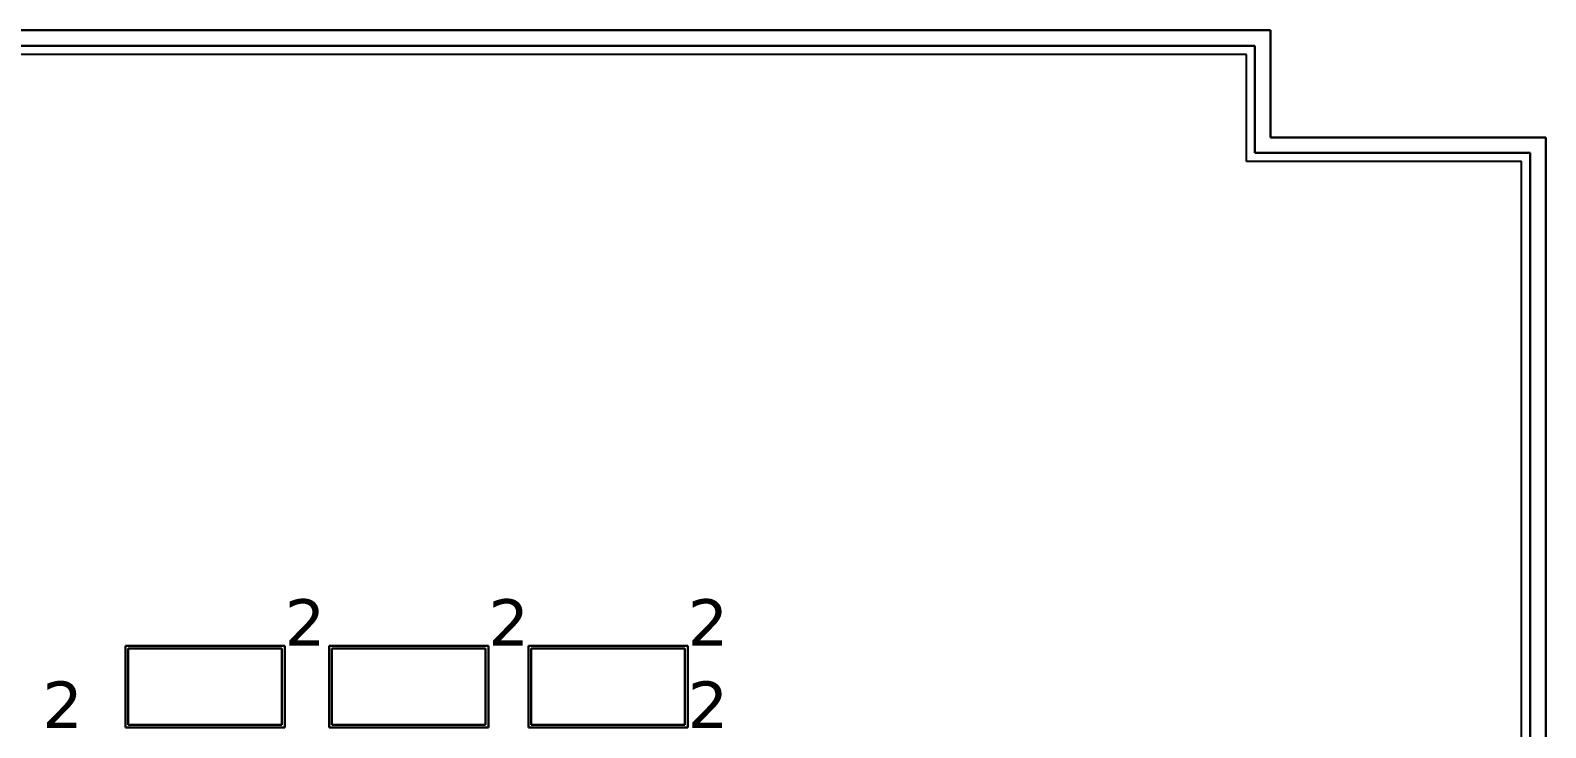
# Model space of a CAD drawing. Header units: inches. Extents: x -0.1 to 35.4, y -0.1 to 18.
# Drawn here: x 3 to 8.87, y 15.35 to 18.05 of the extents above; entities that cross this region are included whole.
import ezdxf

# ---------------------------------------------------------------- set-up
doc = ezdxf.new("R2010")
doc.units = ezdxf.units.IN
doc.header["$MEASUREMENT"] = 0
for name, color, linetype, true_color in [('DLX_CALC', 3, 'Continuous', 0x00ff00), ('DLX_CONT', 252, 'Continuous', 0x969696), ('DLX_GIRD', 252, 'Continuous', 0x969696), ('DLX_LUM', 40, 'Continuous', 0xffd400), ('DLX_LUMKEY_IDX', 252, 'Continuous', 0x969696)]:
    doc.layers.add(name, color=color, linetype=linetype, true_color=true_color)
doc.styles.add('TableTextStyle', font='')
doc.styles.get('TableTextStyle').set_extended_font_data('VERDANA.TTF')

msp = doc.modelspace()

# ---------------------------------------------------------------- linework, layer by layer
at = {"layer": 'DLX_CALC'}
for points in [[(7.7137, 17.9567, 0), (1.1023, 17.9567, 0)], [(7.7137, 17.5417, 0), (7.7137, 17.9567, 0)], [(8.7797, 17.5417, 0), (7.7137, 17.5417, 0)], [(8.7797, 9.4433, 0), (8.7797, 17.5417, 0)]]:
    msp.add_polyline3d(points, dxfattribs=at)
at = {"layer": 'DLX_CONT'}
for points in [[(7.807, 18.05, 0), (1.009, 18.05, 0)], [(1.009, 18.05, 0), (7.807, 18.05, 0)], [(1.009, 18.05, 0), (7.807, 18.05, 0)], [(7.807, 18.05, 0), (1.009, 18.05, 0)], [(7.807, 17.635, 0), (7.807, 18.05, 0)], [(7.807, 18.05, 0), (7.807, 18.05, 0)], [(7.807, 18.05, 0), (7.807, 17.635, 0)], [(7.807, 18.05, 0), (7.807, 18.05, 0)], [(7.807, 18.05, 0), (7.807, 17.635, 0)], [(7.807, 17.635, 0), (7.807, 18.05, 0)], [(7.7137, 17.9567, 0), (1.1023, 17.9567, 0)], [(7.7137, 17.5417, 0), (7.7137, 17.9567, 0)], [(8.873, 17.635, 0), (7.807, 17.635, 0)], [(7.807, 17.635, 0), (7.807, 17.635, 0)], [(7.807, 17.635, 0), (8.873, 17.635, 0)], [(7.807, 17.635, 0), (7.807, 17.635, 0)], [(7.807, 17.635, 0), (8.873, 17.635, 0)], [(8.873, 17.635, 0), (7.807, 17.635, 0)], [(8.873, 9.35, 0), (8.873, 17.635, 0)], [(8.873, 17.635, 0), (8.873, 17.635, 0)], [(8.873, 17.635, 0), (8.873, 9.35, 0)], [(8.873, 17.635, 0), (8.873, 17.635, 0)], [(8.873, 17.635, 0), (8.873, 9.35, 0)], [(8.873, 9.35, 0), (8.873, 17.635, 0)], [(8.7797, 17.5417, 0), (7.7137, 17.5417, 0)], [(8.7797, 9.4433, 0), (8.7797, 17.5417, 0)]]:
    msp.add_polyline3d(points, dxfattribs=at)
at = {"layer": 'DLX_GIRD'}
for points in [[(1.009, 18.05, 0), (7.807, 18.05, 0)], [(7.807, 18.05, 0), (1.009, 18.05, 0)], [(7.807, 18.05, 0), (7.807, 17.635, 0)], [(7.807, 17.635, 0), (7.807, 18.05, 0)], [(1.069, 17.99, 0), (7.747, 17.99, 0)], [(7.747, 17.99, 0), (1.069, 17.99, 0)], [(1.069, 17.99, 0), (7.747, 17.99, 0)], [(7.747, 17.99, 0), (1.069, 17.99, 0)], [(7.747, 17.99, 0), (7.747, 17.575, 0)], [(7.747, 17.575, 0), (7.747, 17.99, 0)], [(7.747, 17.99, 0), (7.747, 17.99, 0)], [(7.747, 17.99, 0), (7.747, 17.575, 0)], [(7.747, 17.575, 0), (7.747, 17.99, 0)], [(7.747, 17.99, 0), (7.747, 17.99, 0)], [(7.807, 17.635, 0), (8.873, 17.635, 0)], [(8.873, 17.635, 0), (7.807, 17.635, 0)], [(8.873, 17.635, 0), (7.807, 17.635, 0)], [(7.807, 17.635, 0), (7.807, 17.635, 0)], [(7.807, 17.635, 0), (8.873, 17.635, 0)], [(8.873, 17.635, 0), (8.873, 9.35, 0)], [(8.873, 9.35, 0), (8.873, 17.635, 0)], [(8.873, 17.635, 0), (8.873, 17.635, 0)], [(8.873, 9.35, 0), (8.873, 17.635, 0)], [(8.873, 17.635, 0), (8.873, 17.635, 0)], [(8.873, 17.635, 0), (8.873, 9.35, 0)], [(7.747, 17.575, 0), (8.813, 17.575, 0)], [(8.813, 17.575, 0), (7.747, 17.575, 0)], [(7.747, 17.575, 0), (7.747, 17.575, 0)], [(7.747, 17.575, 0), (8.813, 17.575, 0)], [(8.813, 17.575, 0), (7.747, 17.575, 0)], [(7.747, 17.575, 0), (7.747, 17.575, 0)], [(8.813, 17.575, 0), (8.813, 9.41, 0)], [(8.813, 9.41, 0), (8.813, 17.575, 0)], [(8.813, 17.575, 0), (8.813, 17.575, 0)], [(8.813, 17.575, 0), (8.813, 9.41, 0)], [(8.813, 9.41, 0), (8.813, 17.575, 0)], [(8.813, 17.575, 0), (8.813, 17.575, 0)]]:
    msp.add_polyline3d(points, dxfattribs=at)
at = {"layer": 'DLX_LUM'}
for points in [[(3.9895, 15.666, 0), (3.3725, 15.666, 0)], [(3.3725, 15.666, 0), (3.3725, 15.349, 0)], [(3.3725, 15.666, 0), (3.3725, 15.349, 0)], [(3.3725, 15.349, 0), (3.3725, 15.666, 0)], [(3.3725, 15.666, 0), (3.3725, 15.666, 0)], [(3.9895, 15.666, 0), (3.3725, 15.666, 0)], [(3.3725, 15.666, 0), (3.3725, 15.666, 0)], [(3.3725, 15.666, 0), (3.9895, 15.666, 0)], [(3.3725, 15.349, 0), (3.3725, 15.666, 0)], [(3.3725, 15.666, 0), (3.9895, 15.666, 0)], [(3.3835, 15.36, 0), (3.3835, 15.655, 0)], [(3.3835, 15.655, 0), (3.3835, 15.655, 0)], [(3.3835, 15.655, 0), (3.3835, 15.36, 0)], [(3.3835, 15.655, 0), (3.9785, 15.655, 0)], [(3.9785, 15.655, 0), (3.3835, 15.655, 0)], [(3.3835, 15.655, 0), (3.3835, 15.655, 0)], [(3.9785, 15.655, 0), (3.3835, 15.655, 0)], [(3.3835, 15.655, 0), (3.3835, 15.655, 0)], [(3.3835, 15.655, 0), (3.9785, 15.655, 0)], [(3.3835, 15.655, 0), (3.3835, 15.36, 0)], [(3.3835, 15.36, 0), (3.3835, 15.655, 0)], [(3.3835, 15.655, 0), (3.3835, 15.655, 0)], [(3.3835, 15.36, 0), (3.3835, 15.655, 0)], [(3.3835, 15.655, 0), (3.9785, 15.655, 0)], [(3.9785, 15.655, 0), (3.3835, 15.655, 0)], [(3.3835, 15.655, 0), (3.3835, 15.36, 0)], [(3.9785, 15.655, 0), (3.3835, 15.655, 0)], [(3.3835, 15.655, 0), (3.3835, 15.36, 0)], [(3.3835, 15.36, 0), (3.3835, 15.655, 0)], [(3.3835, 15.655, 0), (3.9785, 15.655, 0)], [(3.9785, 15.655, 0), (3.9785, 15.36, 0)], [(3.9785, 15.36, 0), (3.9785, 15.655, 0)], [(3.9785, 15.655, 0), (3.9785, 15.655, 0)], [(3.9785, 15.36, 0), (3.9785, 15.655, 0)], [(3.9785, 15.655, 0), (3.9785, 15.655, 0)], [(3.9785, 15.655, 0), (3.9785, 15.36, 0)], [(3.9785, 15.655, 0), (3.9785, 15.655, 0)], [(3.9785, 15.655, 0), (3.9785, 15.655, 0)], [(3.9785, 15.655, 0), (3.9785, 15.36, 0)], [(3.9785, 15.36, 0), (3.9785, 15.655, 0)], [(3.9785, 15.36, 0), (3.9785, 15.655, 0)], [(3.9785, 15.655, 0), (3.9785, 15.36, 0)], [(3.9895, 15.349, 0), (3.9895, 15.666, 0)], [(3.9895, 15.666, 0), (3.9895, 15.666, 0)], [(3.9895, 15.349, 0), (3.9895, 15.666, 0)], [(3.9895, 15.666, 0), (3.9895, 15.666, 0)], [(3.9895, 15.666, 0), (3.9895, 15.349, 0)], [(3.9895, 15.666, 0), (3.9895, 15.349, 0)], [(4.7785, 15.666, 0), (4.1615, 15.666, 0)], [(4.1615, 15.666, 0), (4.1615, 15.349, 0)], [(4.1615, 15.666, 0), (4.1615, 15.349, 0)], [(4.1615, 15.349, 0), (4.1615, 15.666, 0)], [(4.1615, 15.666, 0), (4.1615, 15.666, 0)], [(4.7785, 15.666, 0), (4.1615, 15.666, 0)], [(4.1615, 15.666, 0), (4.1615, 15.666, 0)], [(4.1615, 15.666, 0), (4.7785, 15.666, 0)], [(4.1615, 15.349, 0), (4.1615, 15.666, 0)], [(4.1615, 15.666, 0), (4.7785, 15.666, 0)], [(4.1725, 15.36, 0), (4.1725, 15.655, 0)], [(4.1725, 15.655, 0), (4.1725, 15.655, 0)], [(4.1725, 15.655, 0), (4.1725, 15.36, 0)], [(4.1725, 15.655, 0), (4.7675, 15.655, 0)], [(4.7675, 15.655, 0), (4.1725, 15.655, 0)], [(4.1725, 15.655, 0), (4.1725, 15.655, 0)], [(4.7675, 15.655, 0), (4.1725, 15.655, 0)], [(4.1725, 15.655, 0), (4.1725, 15.655, 0)], [(4.1725, 15.655, 0), (4.7675, 15.655, 0)], [(4.1725, 15.655, 0), (4.1725, 15.36, 0)], [(4.1725, 15.36, 0), (4.1725, 15.655, 0)], [(4.1725, 15.655, 0), (4.1725, 15.655, 0)], [(4.1725, 15.36, 0), (4.1725, 15.655, 0)], [(4.1725, 15.655, 0), (4.7675, 15.655, 0)], [(4.7675, 15.655, 0), (4.1725, 15.655, 0)], [(4.1725, 15.655, 0), (4.1725, 15.36, 0)], [(4.7675, 15.655, 0), (4.1725, 15.655, 0)], [(4.1725, 15.655, 0), (4.1725, 15.36, 0)], [(4.1725, 15.36, 0), (4.1725, 15.655, 0)], [(4.1725, 15.655, 0), (4.7675, 15.655, 0)], [(4.7675, 15.655, 0), (4.7675, 15.36, 0)], [(4.7675, 15.36, 0), (4.7675, 15.655, 0)], [(4.7675, 15.655, 0), (4.7675, 15.655, 0)], [(4.7675, 15.36, 0), (4.7675, 15.655, 0)], [(4.7675, 15.655, 0), (4.7675, 15.655, 0)], [(4.7675, 15.655, 0), (4.7675, 15.36, 0)], [(4.7675, 15.655, 0), (4.7675, 15.655, 0)], [(4.7675, 15.655, 0), (4.7675, 15.655, 0)], [(4.7675, 15.655, 0), (4.7675, 15.36, 0)], [(4.7675, 15.36, 0), (4.7675, 15.655, 0)], [(4.7675, 15.36, 0), (4.7675, 15.655, 0)], [(4.7675, 15.655, 0), (4.7675, 15.36, 0)], [(4.7785, 15.349, 0), (4.7785, 15.666, 0)], [(4.7785, 15.666, 0), (4.7785, 15.666, 0)], [(4.7785, 15.349, 0), (4.7785, 15.666, 0)], [(4.7785, 15.666, 0), (4.7785, 15.666, 0)], [(4.7785, 15.666, 0), (4.7785, 15.349, 0)], [(4.7785, 15.666, 0), (4.7785, 15.349, 0)], [(5.55, 15.666, 0), (4.933, 15.666, 0)], [(4.933, 15.666, 0), (4.933, 15.349, 0)], [(4.933, 15.666, 0), (4.933, 15.349, 0)], [(4.933, 15.349, 0), (4.933, 15.666, 0)], [(4.933, 15.666, 0), (4.933, 15.666, 0)], [(5.55, 15.666, 0), (4.933, 15.666, 0)], [(4.933, 15.666, 0), (4.933, 15.666, 0)], [(4.933, 15.666, 0), (5.55, 15.666, 0)], [(4.933, 15.349, 0), (4.933, 15.666, 0)], [(4.933, 15.666, 0), (5.55, 15.666, 0)], [(4.944, 15.36, 0), (4.944, 15.655, 0)], [(4.944, 15.655, 0), (4.944, 15.655, 0)], [(4.944, 15.655, 0), (4.944, 15.36, 0)], [(4.944, 15.655, 0), (5.539, 15.655, 0)], [(5.539, 15.655, 0), (4.944, 15.655, 0)], [(4.944, 15.655, 0), (4.944, 15.655, 0)], [(5.539, 15.655, 0), (4.944, 15.655, 0)], [(4.944, 15.655, 0), (4.944, 15.655, 0)], [(4.944, 15.655, 0), (5.539, 15.655, 0)], [(4.944, 15.655, 0), (4.944, 15.36, 0)], [(4.944, 15.36, 0), (4.944, 15.655, 0)], [(4.944, 15.655, 0), (4.944, 15.655, 0)], [(4.944, 15.36, 0), (4.944, 15.655, 0)], [(4.944, 15.655, 0), (5.539, 15.655, 0)], [(5.539, 15.655, 0), (4.944, 15.655, 0)], [(4.944, 15.655, 0), (4.944, 15.36, 0)], [(5.539, 15.655, 0), (4.944, 15.655, 0)], [(4.944, 15.655, 0), (4.944, 15.36, 0)], [(4.944, 15.36, 0), (4.944, 15.655, 0)], [(4.944, 15.655, 0), (5.539, 15.655, 0)], [(5.539, 15.655, 0), (5.539, 15.36, 0)], [(5.539, 15.36, 0), (5.539, 15.655, 0)], [(5.539, 15.655, 0), (5.539, 15.655, 0)], [(5.539, 15.36, 0), (5.539, 15.655, 0)], [(5.539, 15.655, 0), (5.539, 15.655, 0)], [(5.539, 15.655, 0), (5.539, 15.36, 0)], [(5.539, 15.655, 0), (5.539, 15.655, 0)], [(5.539, 15.655, 0), (5.539, 15.655, 0)], [(5.539, 15.655, 0), (5.539, 15.36, 0)], [(5.539, 15.36, 0), (5.539, 15.655, 0)], [(5.539, 15.36, 0), (5.539, 15.655, 0)], [(5.539, 15.655, 0), (5.539, 15.36, 0)], [(5.55, 15.349, 0), (5.55, 15.666, 0)], [(5.55, 15.666, 0), (5.55, 15.666, 0)], [(5.55, 15.349, 0), (5.55, 15.666, 0)], [(5.55, 15.666, 0), (5.55, 15.666, 0)], [(5.55, 15.666, 0), (5.55, 15.349, 0)], [(5.55, 15.666, 0), (5.55, 15.349, 0)], [(3.3725, 15.349, 0), (3.9895, 15.349, 0)], [(3.3725, 15.349, 0), (3.9895, 15.349, 0)], [(3.9895, 15.349, 0), (3.3725, 15.349, 0)], [(3.3725, 15.349, 0), (3.3725, 15.349, 0)], [(3.3725, 15.349, 0), (3.3725, 15.349, 0)], [(3.9895, 15.349, 0), (3.3725, 15.349, 0)], [(3.9785, 15.36, 0), (3.3835, 15.36, 0)], [(3.3835, 15.36, 0), (3.3835, 15.36, 0)], [(3.3835, 15.36, 0), (3.9785, 15.36, 0)], [(3.3835, 15.36, 0), (3.3835, 15.36, 0)], [(3.3835, 15.36, 0), (3.9785, 15.36, 0)], [(3.9785, 15.36, 0), (3.3835, 15.36, 0)], [(3.3835, 15.36, 0), (3.3835, 15.36, 0)], [(3.3835, 15.36, 0), (3.3835, 15.36, 0)], [(3.9785, 15.36, 0), (3.3835, 15.36, 0)], [(3.3835, 15.36, 0), (3.9785, 15.36, 0)], [(3.3835, 15.36, 0), (3.9785, 15.36, 0)], [(3.9785, 15.36, 0), (3.3835, 15.36, 0)], [(3.9785, 15.36, 0), (3.9785, 15.36, 0)], [(3.9785, 15.36, 0), (3.9785, 15.36, 0)], [(3.9785, 15.36, 0), (3.9785, 15.36, 0)], [(3.9785, 15.36, 0), (3.9785, 15.36, 0)], [(3.9895, 15.349, 0), (3.9895, 15.349, 0)], [(3.9895, 15.349, 0), (3.9895, 15.349, 0)], [(4.1615, 15.349, 0), (4.7785, 15.349, 0)], [(4.1615, 15.349, 0), (4.7785, 15.349, 0)], [(4.7785, 15.349, 0), (4.1615, 15.349, 0)], [(4.1615, 15.349, 0), (4.1615, 15.349, 0)], [(4.1615, 15.349, 0), (4.1615, 15.349, 0)], [(4.7785, 15.349, 0), (4.1615, 15.349, 0)], [(4.7675, 15.36, 0), (4.1725, 15.36, 0)], [(4.1725, 15.36, 0), (4.1725, 15.36, 0)], [(4.1725, 15.36, 0), (4.7675, 15.36, 0)], [(4.1725, 15.36, 0), (4.1725, 15.36, 0)], [(4.1725, 15.36, 0), (4.7675, 15.36, 0)], [(4.7675, 15.36, 0), (4.1725, 15.36, 0)], [(4.1725, 15.36, 0), (4.1725, 15.36, 0)], [(4.1725, 15.36, 0), (4.1725, 15.36, 0)], [(4.7675, 15.36, 0), (4.1725, 15.36, 0)], [(4.1725, 15.36, 0), (4.7675, 15.36, 0)], [(4.1725, 15.36, 0), (4.7675, 15.36, 0)], [(4.7675, 15.36, 0), (4.1725, 15.36, 0)], [(4.7675, 15.36, 0), (4.7675, 15.36, 0)], [(4.7675, 15.36, 0), (4.7675, 15.36, 0)], [(4.7675, 15.36, 0), (4.7675, 15.36, 0)], [(4.7675, 15.36, 0), (4.7675, 15.36, 0)], [(4.7785, 15.349, 0), (4.7785, 15.349, 0)], [(4.7785, 15.349, 0), (4.7785, 15.349, 0)], [(4.933, 15.349, 0), (5.55, 15.349, 0)], [(4.933, 15.349, 0), (5.55, 15.349, 0)], [(5.55, 15.349, 0), (4.933, 15.349, 0)], [(4.933, 15.349, 0), (4.933, 15.349, 0)], [(4.933, 15.349, 0), (4.933, 15.349, 0)], [(5.55, 15.349, 0), (4.933, 15.349, 0)], [(5.539, 15.36, 0), (4.944, 15.36, 0)], [(4.944, 15.36, 0), (4.944, 15.36, 0)], [(4.944, 15.36, 0), (5.539, 15.36, 0)], [(4.944, 15.36, 0), (4.944, 15.36, 0)], [(4.944, 15.36, 0), (5.539, 15.36, 0)], [(5.539, 15.36, 0), (4.944, 15.36, 0)], [(4.944, 15.36, 0), (4.944, 15.36, 0)], [(4.944, 15.36, 0), (4.944, 15.36, 0)], [(5.539, 15.36, 0), (4.944, 15.36, 0)], [(4.944, 15.36, 0), (5.539, 15.36, 0)], [(4.944, 15.36, 0), (5.539, 15.36, 0)], [(5.539, 15.36, 0), (4.944, 15.36, 0)], [(5.539, 15.36, 0), (5.539, 15.36, 0)], [(5.539, 15.36, 0), (5.539, 15.36, 0)], [(5.539, 15.36, 0), (5.539, 15.36, 0)], [(5.539, 15.36, 0), (5.539, 15.36, 0)], [(5.55, 15.349, 0), (5.55, 15.349, 0)], [(5.55, 15.349, 0), (5.55, 15.349, 0)]]:
    msp.add_polyline3d(points, dxfattribs=at)

# ---------------------------------------------------------------- texts
at = {"layer": 'DLX_LUMKEY_IDX', "style": 'TableTextStyle'}
for p in [(3.9895, 15.666), (4.7785, 15.666), (5.55, 15.666), (3.0505, 15.3475), (5.55, 15.3475)]:
    msp.add_text('2', height=0.18, dxfattribs=at).set_placement(p)

doc.saveas('drawing.dxf')
